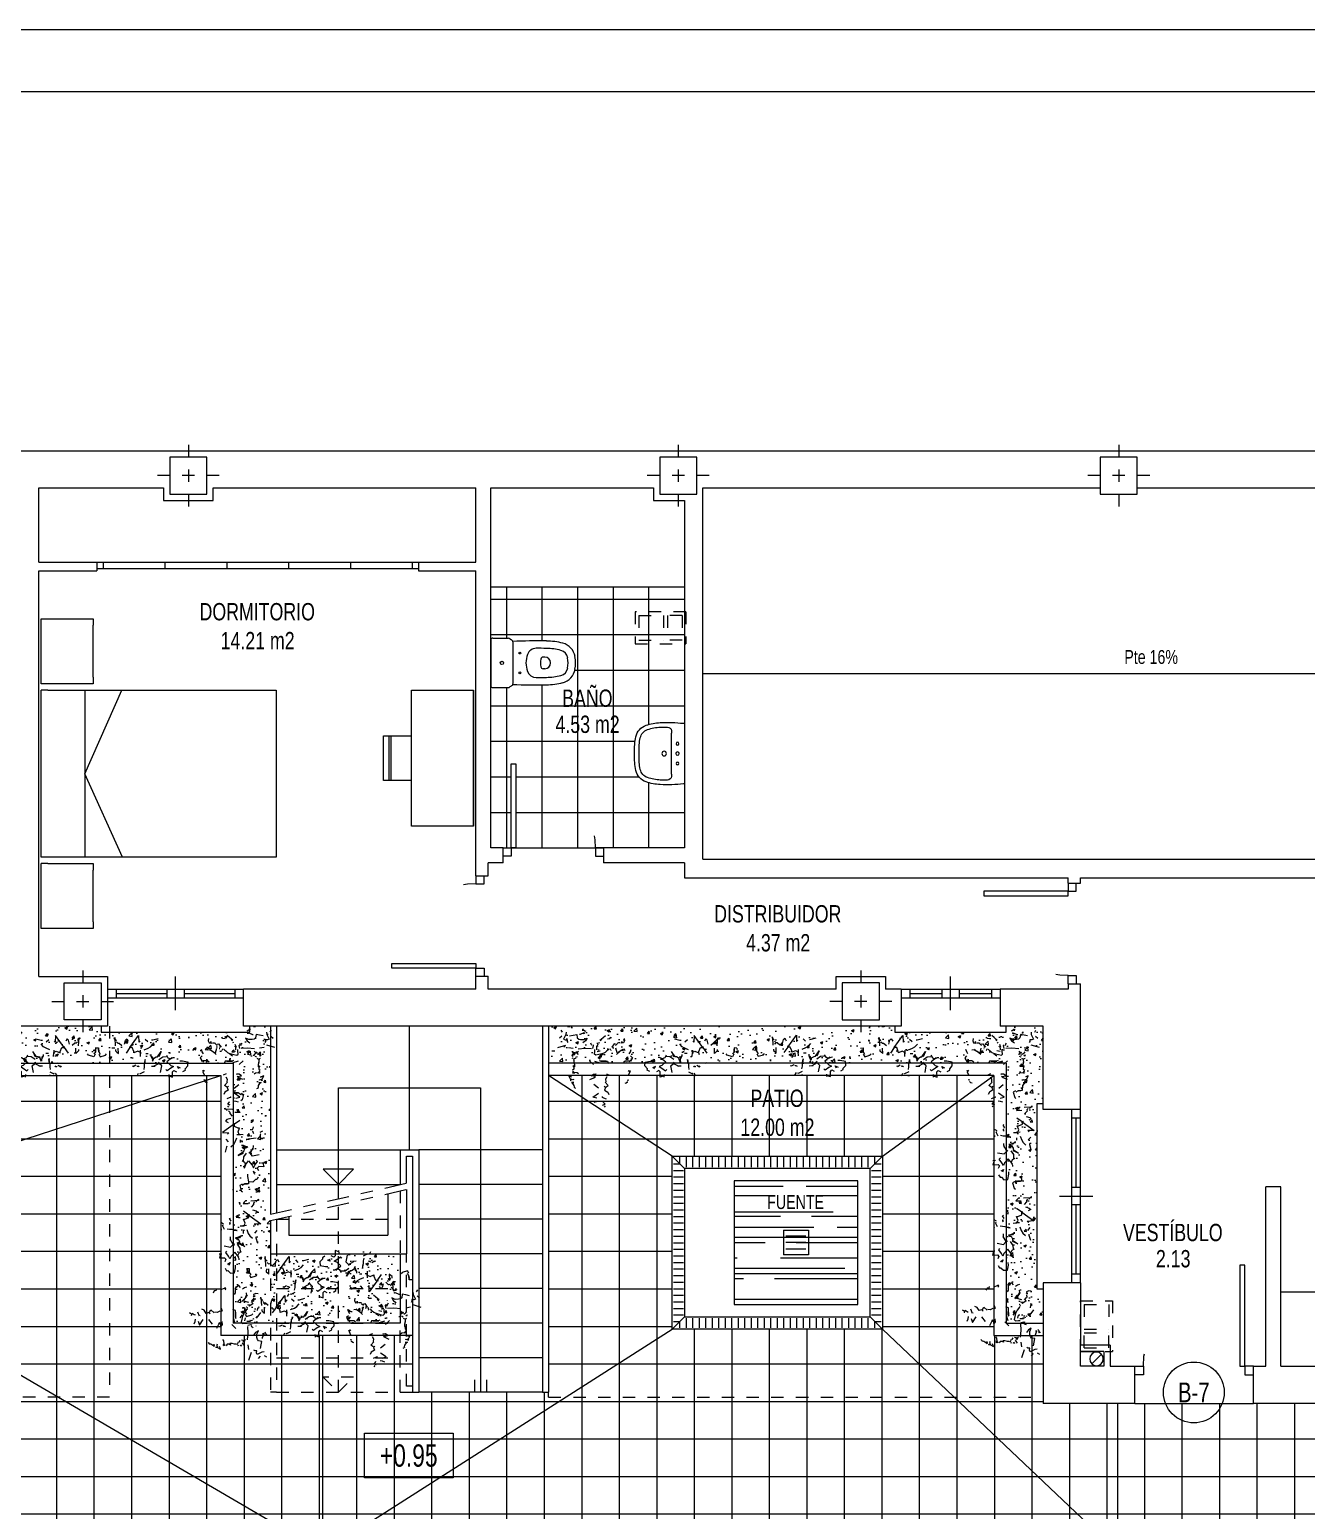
# Model space of a CAD drawing. Header units: millimetres. Extents: x 1426 to 1585, y -58 to 4.
# Drawn here: x 1456.42 to 1466.74, y -40 to -28.03 of the extents above; entities that cross this region are included whole.
import ezdxf
from ezdxf.enums import TextEntityAlignment as Align

# ---------------------------------------------------------------- set-up
doc = ezdxf.new("R2010")
doc.units = ezdxf.units.MM
doc.header["$LTSCALE"] = 0.35
for name, pattern in [('DASHDOT', [1, 0.5, -0.25, 0, -0.25]), ('HIDDEN', [0.375, 0.25, -0.125]), ('PUNTOS', [6.35, 0, -6.35])]:
    doc.linetypes.add(name, pattern=pattern)
doc.layers.add('AGUA', color=7, linetype='Continuous', lineweight=0, true_color=0xc1dff0)
doc.layers.add('VEGETACION', color=7, linetype='Continuous', lineweight=0, true_color=0x5c7a00)
for name, color, linetype, lineweight in [('BAJANTES', 9, 'Continuous', 0), ('BARRIDO_PUERTA', 251, 'PUNTOS', 0), ('CARPINTERIA', 4, 'Continuous', 0), ('COCINA', 7, 'Continuous', 0), ('ESCALERAS', 7, 'Continuous', 0), ('FORMATO', 7, 'Continuous', 0), ('GRAFISMOS', 8, 'DASHDOT', 0), ('MOBILIARIO', 7, 'Continuous', 0), ('MUEBLES', 7, 'Continuous', 0), ('MUROS', 1, 'Continuous', 0), ('OCULTO', 11, 'HIDDEN', 0), ('PENDIENTES', 250, 'Continuous', 0), ('PILARES', 7, 'Continuous', 0), ('SANITARIOS', 7, 'Continuous', 0), ('SENTIDO_ESCALERA', 9, 'Continuous', 0), ('SOLERIA', 251, 'Continuous', 0), ('SUMIDEROS', 8, 'Continuous', 0), ('SUPERFICIES', 2, 'Continuous', 0), ('TEXTOS', 3, 'Continuous', 0), ('TRAMAS', 8, 'Continuous', 0)]:
    doc.layers.add(name, color=color, linetype=linetype, lineweight=lineweight)
doc.styles.add('SWIS721 Lt', font='swisscl.ttf')
pattern_1 = [(50, (1448.61184, -37.91048), (0.215178, -0.0188256), [0.0225, -0.2475]), (355, (1448.61184, -37.91048), (-0.0416254, 0.2256576), [0.018, -0.198]), (100.4514, (1448.62977, -37.91205), (0.1735528, 0.2068319), [0.019122, -0.2103426]), (46.1842, (1448.61184, -37.85048), (0.3201723, -0.0496557), [0.03375, -0.37125]), (96.6356, (1448.63852, -37.85462), (0.280399, 0.2922354), [0.028683, -0.315514]), (351.1842, (1448.61184, -37.85048), (0.2803986, 0.2922356), [0.027, -0.297]), (21, (1448.64184, -37.86548), (0.1790721, -0.1207857), [0.0225, -0.2475]), (326, (1448.64184, -37.86548), (0.0729946, 0.217545), [0.018, -0.198]), (71.4514, (1448.65677, -37.87555), (0.2520668, 0.0967591), [0.019122, -0.2103426]), (37.5, (1448.61184, -37.91048), (0.00364796, 0.09986816), [0, -0.1956, 0, -0.201, 0, -0.19875]), (7.5, (1448.61184, -37.91048), (0.07892086, 0.1183235), [0, -0.1146, 0, -0.1911, 0, -0.07575]), (327.5, (1448.54494, -37.91048), (0.16014673, -0.00676646), [0, -0.075, 0, -0.234, 0, -0.3105]), (317.5, (1448.51494, -37.91048), (0.1749559, 0.0300315), [0, -0.0975, 0, -0.1554, 0, -0.2205])]
pattern_2 = [(90, (1462.46269, -37.83548), (-0.0525, 1e-17), [])]
pattern_3 = [(0, (1462.46269, -37.83548), (2e-17, 0.053125), [])]

# ---------------------------------------------------------------- blocks, each defined once
blk = doc.blocks.new('SHUNT 41x26 OCULTO')
at = {"layer": 'OCULTO'}
for p, q in [((0, 0.26), (0, 0)), ((0.41, 0.26), (0, 0.26)), ((0.41, 0.26), (0.41, 0)), ((0.03, 0.23), (0.03, 0.03)), ((0.03, 0.23), (0.23, 0.23)), ((0.23, 0.23), (0.23, 0.03)), ((0.38, 0.23), (0.26, 0.23)), ((0.26, 0.23), (0.26, 0.03)), ((0.38, 0.23), (0.38, 0.03)), ((0, 0), (0.41, 0)), ((0.03, 0.03), (0.23, 0.03)), ((0.38, 0.03), (0.26, 0.03))]:
    blk.add_line(p, q, dxfattribs=at)
blk = doc.blocks.new('A$C11F77CA4')
at = {"layer": 'VEGETACION'}
for p, q in [((1.227, 0.615), (1.219, 0.613)), ((1.238, 0.623), (1.227, 0.615)), ((1.229, 0.597), (1.235, 0.6)), ((1.24, 0.593), (1.235, 0.6)), ((1.235, 0.6), (1.266, 0.587)), ((1.25, 0.628), (1.238, 0.623)), ((1.245, 0.616), (1.242, 0.632)), ((1.38, 0.604), (1.381, 0.585)), ((1.409, 0.605), (1.419, 0.622)), ((0.154, 0.559), (0.144, 0.558)), ((0.144, 0.558), (0.166, 0.537)), ((0.157, 0.495), (0.154, 0.559)), ((0.166, 0.527), (0.178, 0.517)), ((0.178, 0.517), (0.187, 0.517)), ((0.187, 0.517), (0.21, 0.498)), ((0.23, 0.509), (0.239, 0.54)), ((0.239, 0.54), (0.249, 0.552)), ((0.273, 0.48), (0.243, 0.436)), ((0.249, 0.552), (0.261, 0.532)), ((0.273, 0.48), (0.343, 0.577)), ((0.273, 0.489), (0.273, 0.48)), ((0.294, 0.481), (0.273, 0.48)), ((0.306, 0.449), (0.294, 0.481)), ((0.343, 0.577), (0.346, 0.524)), ((0.355, 0.536), (0.346, 0.524)), ((0.419, 0.528), (0.397, 0.547)), ((0.421, 0.475), (0.441, 0.487)), ((0.441, 0.487), (0.461, 0.509)), ((0.46, 0.54), (0.45, 0.54)), ((0.502, 0.552), (0.46, 0.54)), ((0.911, 0.555), (0.908, 0.536)), ((0.908, 0.536), (0.915, 0.518)), ((0.915, 0.518), (0.929, 0.52)), ((0.929, 0.52), (0.93, 0.53)), ((0.93, 0.53), (0.929, 0.523)), ((0.929, 0.523), (0.935, 0.514)), ((0.943, 0.519), (0.957, 0.52)), ((0.957, 0.52), (0.965, 0.516)), ((0.963, 0.513), (0.98, 0.498)), ((0.979, 0.507), (0.991, 0.512)), ((0.981, 0.507), (0.979, 0.507)), ((0.991, 0.512), (1.011, 0.483)), ((1.011, 0.488), (0.997, 0.48)), ((1.027, 0.553), (1.017, 0.564)), ((1.017, 0.564), (1.017, 0.557)), ((1.044, 0.551), (1.027, 0.553)), ((1.081, 0.563), (1.062, 0.578)), ((1.107, 0.541), (1.081, 0.563)), ((1.092, 0.546), (1.103, 0.536)), ((1.113, 0.516), (1.109, 0.523)), ((1.123, 0.489), (1.123, 0.491)), ((1.124, 0.509), (1.133, 0.484)), ((1.132, 0.463), (1.131, 0.493)), ((1.158, 0.497), (1.162, 0.504)), ((1.163, 0.472), (1.158, 0.497)), ((1.172, 0.539), (1.172, 0.537)), ((1.172, 0.498), (1.177, 0.507)), ((1.177, 0.507), (1.181, 0.516)), ((1.237, 0.545), (1.209, 0.557)), ((1.209, 0.557), (1.222, 0.534)), ((1.222, 0.534), (1.245, 0.519)), ((1.235, 0.595), (1.229, 0.597)), ((1.262, 0.546), (1.237, 0.545)), ((1.278, 0.549), (1.262, 0.546)), ((1.266, 0.587), (1.272, 0.587)), ((1.289, 0.559), (1.278, 0.549)), ((1.294, 0.586), (1.289, 0.559)), ((1.323, 0.581), (1.294, 0.586)), ((1.351, 0.575), (1.323, 0.581)), ((1.361, 0.481), (1.323, 0.475)), ((1.371, 0.53), (1.365, 0.521)), ((1.386, 0.542), (1.371, 0.544)), ((1.371, 0.544), (1.371, 0.53)), ((1.381, 0.585), (1.4, 0.548)), ((1.447, 0.48), (1.382, 0.501)), ((1.4, 0.548), (1.386, 0.542)), ((1.415, 0.573), (1.434, 0.556)), ((0, 0.477), (0.021, 0.478)), ((0.021, 0.478), (0.022, 0.447)), ((0.022, 0.447), (0.021, 0.469)), ((0.022, 0.447), (0.034, 0.426)), ((0.023, 0.426), (0.035, 0.406)), ((0.035, 0.406), (0.077, 0.419)), ((0.077, 0.419), (0.086, 0.429)), ((0.158, 0.464), (0.158, 0.453)), ((0.158, 0.453), (0.17, 0.443)), ((0.17, 0.443), (0.181, 0.433)), ((0.181, 0.433), (0.179, 0.475)), ((0.307, 0.438), (0.306, 0.449)), ((0.338, 0.451), (0.307, 0.438)), ((0.359, 0.441), (0.338, 0.451)), ((0.358, 0.461), (0.359, 0.431)), ((0.36, 0.409), (0.359, 0.441)), ((0.39, 0.463), (0.421, 0.475)), ((0.395, 0.364), (0.39, 0.346)), ((0.394, 0.355), (0.398, 0.383)), ((0.396, 0.376), (0.395, 0.364)), ((0.398, 0.381), (0.396, 0.376)), ((0.398, 0.383), (0.398, 0.385)), ((0.398, 0.385), (0.398, 0.381)), ((0.402, 0.433), (0.423, 0.434)), ((0.444, 0.424), (0.444, 0.413)), ((0.444, 0.413), (0.457, 0.383)), ((0.444, 0.413), (0.456, 0.404)), ((0.456, 0.404), (0.457, 0.372)), ((0.457, 0.372), (0.466, 0.383)), ((0.466, 0.393), (0.487, 0.405)), ((0.466, 0.383), (0.466, 0.393)), ((0.487, 0.405), (0.497, 0.405)), ((0.497, 0.405), (0.527, 0.448)), ((0.51, 0.363), (0.499, 0.353)), ((0.527, 0.448), (0.508, 0.406)), ((0.509, 0.385), (0.54, 0.407)), ((0.54, 0.407), (0.57, 0.409)), ((0.57, 0.418), (0.582, 0.398)), ((0.613, 0.399), (0.572, 0.366)), ((0.572, 0.366), (0.605, 0.336)), ((0.582, 0.398), (0.603, 0.389)), ((0.603, 0.389), (0.624, 0.4)), ((0.624, 0.4), (0.634, 0.4)), ((0.699, 0.372), (0.678, 0.371)), ((0.741, 0.364), (0.699, 0.372)), ((0.742, 0.332), (0.741, 0.364)), ((0.858, 0.413), (0.843, 0.398)), ((0.843, 0.398), (0.86, 0.369)), ((0.848, 0.388), (0.855, 0.387)), ((0.87, 0.366), (0.848, 0.388)), ((0.86, 0.446), (0.853, 0.464)), ((0.869, 0.429), (0.86, 0.446)), ((0.865, 0.369), (0.87, 0.366)), ((0.902, 0.373), (0.867, 0.373)), ((0.925, 0.463), (0.902, 0.46)), ((0.916, 0.363), (0.902, 0.373)), ((0.921, 0.463), (0.927, 0.468)), ((0.934, 0.456), (0.921, 0.46)), ((0.929, 0.461), (0.959, 0.44)), ((0.973, 0.424), (0.944, 0.45)), ((0.959, 0.44), (0.967, 0.438)), ((0.967, 0.438), (0.977, 0.477)), ((0.997, 0.473), (1.001, 0.473)), ((1.017, 0.467), (1.022, 0.465)), ((1.019, 0.46), (1.018, 0.458)), ((1.022, 0.465), (1.025, 0.47)), ((1.025, 0.47), (1.025, 0.468)), ((1.034, 0.468), (1.042, 0.459)), ((1.045, 0.372), (1.036, 0.351)), ((1.042, 0.459), (1.05, 0.453)), ((1.1, 0.371), (1.045, 0.372)), ((1.05, 0.453), (1.063, 0.442)), ((1.057, 0.371), (1.104, 0.372)), ((1.063, 0.442), (1.075, 0.436)), ((1.075, 0.436), (1.092, 0.43)), ((1.104, 0.411), (1.08, 0.429)), ((1.092, 0.43), (1.116, 0.424)), ((1.113, 0.377), (1.1, 0.371)), ((1.129, 0.448), (1.104, 0.453)), ((1.15, 0.37), (1.106, 0.356)), ((1.116, 0.424), (1.14, 0.418)), ((1.14, 0.418), (1.149, 0.428)), ((1.147, 0.452), (1.148, 0.466)), ((1.149, 0.428), (1.147, 0.452)), ((1.157, 0.343), (1.19, 0.374)), ((1.225, 0.475), (1.175, 0.472)), ((1.281, 0.47), (1.225, 0.475)), ((1.28, 0.452), (1.287, 0.444)), ((1.283, 0.421), (1.284, 0.431)), ((1.284, 0.431), (1.297, 0.44)), ((1.297, 0.44), (1.286, 0.436)), ((1.287, 0.444), (1.3, 0.443)), ((1.3, 0.402), (1.287, 0.409)), ((1.3, 0.443), (1.297, 0.432)), ((1.302, 0.394), (1.312, 0.389)), ((1.307, 0.426), (1.322, 0.436)), ((1.312, 0.389), (1.319, 0.384)), ((1.318, 0.363), (1.312, 0.344)), ((1.318, 0.363), (1.315, 0.361)), ((1.319, 0.384), (1.317, 0.375)), ((1.317, 0.375), (1.318, 0.363)), ((1.33, 0.445), (1.321, 0.436)), ((1.322, 0.413), (1.333, 0.421)), ((1.322, 0.391), (1.331, 0.394)), ((1.333, 0.421), (1.327, 0.409)), ((0.301, 0.325), (0.297, 0.332)), ((0.322, 0.338), (0.301, 0.325)), ((0.342, 0.327), (0.33, 0.331)), ((0.332, 0.253), (0.343, 0.274)), ((0.342, 0.327), (0.334, 0.327)), ((0.341, 0.332), (0.349, 0.325)), ((0.356, 0.27), (0.357, 0.272)), ((0.357, 0.268), (0.356, 0.27)), ((0.391, 0.284), (0.357, 0.268)), ((0.384, 0.255), (0.396, 0.256)), ((0.389, 0.325), (0.386, 0.304)), ((0.39, 0.346), (0.389, 0.325)), ((0.448, 0.329), (0.48, 0.33)), ((0.51, 0.353), (0.469, 0.33)), ((0.532, 0.332), (0.51, 0.353)), ((0.523, 0.28), (0.532, 0.332)), ((0.575, 0.293), (0.565, 0.303)), ((0.606, 0.315), (0.575, 0.293)), ((0.588, 0.262), (0.589, 0.241)), ((0.588, 0.252), (0.62, 0.242)), ((0.605, 0.336), (0.627, 0.327)), ((0.627, 0.327), (0.606, 0.315)), ((0.618, 0.284), (0.629, 0.295)), ((0.62, 0.242), (0.618, 0.284)), ((0.629, 0.295), (0.65, 0.285)), ((0.67, 0.308), (0.658, 0.328)), ((0.658, 0.328), (0.68, 0.318)), ((0.702, 0.288), (0.723, 0.299)), ((0.722, 0.31), (0.742, 0.332)), ((0.723, 0.299), (0.722, 0.31)), ((0.871, 0.295), (0.859, 0.289)), ((0.871, 0.29), (0.864, 0.285)), ((0.864, 0.285), (0.875, 0.259)), ((0.878, 0.295), (0.871, 0.29)), ((0.891, 0.356), (0.893, 0.359)), ((1.053, 0.268), (1.029, 0.258)), ((1.051, 0.245), (1.061, 0.225)), ((1.136, 0.265), (1.138, 0.267)), ((1.157, 0.266), (1.136, 0.265)), ((1.141, 0.246), (1.178, 0.253)), ((1.155, 0.237), (1.141, 0.246)), ((1.178, 0.253), (1.157, 0.266)), ((1.28, 0.268), (1.29, 0.276)), ((1.29, 0.276), (1.314, 0.278)), ((1.312, 0.344), (1.312, 0.326)), ((1.312, 0.326), (1.324, 0.332)), ((1.313, 0.273), (1.326, 0.29)), ((1.316, 0.276), (1.313, 0.273)), ((1.329, 0.284), (1.316, 0.276)), ((1.318, 0.322), (1.317, 0.306)), ((1.317, 0.306), (1.329, 0.297)), ((1.324, 0.332), (1.318, 0.322)), ((1.326, 0.29), (1.322, 0.289)), ((1.322, 0.271), (1.324, 0.274)), ((1.357, 0.252), (1.335, 0.244)), ((1.342, 0.221), (1.357, 0.252)), ((0.886, 0.216), (0.872, 0.219)), ((0.884, 0.204), (0.884, 0.207)), ((0.887, 0.202), (0.884, 0.204)), ((0.884, 0.204), (0.887, 0.202)), ((0.894, 0.196), (0.884, 0.204)), ((0.903, 0.193), (0.894, 0.196)), ((1.039, 0.174), (1.064, 0.201)), ((1.063, 0.159), (1.039, 0.174)), ((1.068, 0.136), (1.043, 0.119)), ((1.061, 0.225), (1.059, 0.205)), ((1.071, 0.168), (1.062, 0.157)), ((1.062, 0.157), (1.068, 0.136)), ((1.118, 0.153), (1.155, 0.183)), ((1.188, 0.222), (1.155, 0.237)), ((1.3, 0.15), (1.307, 0.153)), ((1.307, 0.153), (1.313, 0.159)), ((1.313, 0.159), (1.311, 0.157)), ((1.311, 0.157), (1.313, 0.159)), ((1.313, 0.162), (1.314, 0.174)), ((1.313, 0.159), (1.313, 0.162)), ((1.314, 0.174), (1.331, 0.197)), ((1.316, 0.223), (1.325, 0.22)), ((1.316, 0.198), (1.327, 0.199)), ((1.337, 0.199), (1.321, 0.194)), ((1.325, 0.22), (1.342, 0.225)), ((1.331, 0.197), (1.337, 0.199)), ((1.342, 0.225), (1.341, 0.219)), ((1.341, 0.212), (1.342, 0.221)), ((1.341, 0.219), (1.345, 0.218)), ((1.345, 0.218), (1.341, 0.212)), ((1.043, 0.119), (1.034, 0.1)), ((1.091, 0.08), (1.057, 0.067)), ((1.071, 0.01), (1.064, 0)), ((1.065, 0.023), (1.076, 0.037)), ((1.086, 0.016), (1.065, 0.023)), ((1.076, 0.037), (1.081, 0.046)), ((1.086, 0.083), (1.091, 0.08)), ((1.134, 0.045), (1.114, 0.048)), ((1.163, 0.08), (1.117, 0.111)), ((1.131, 0.071), (1.163, 0.08)), ((1.152, 0.038), (1.134, 0.045))]:
    blk.add_line(p, q, dxfattribs=at)
blk = doc.blocks.new('ARB PLANTA3')
at = {"layer": 'VEGETACION'}
for p, q in [((0.171, 0.309), (0.162, 0.309)), ((0.162, 0.309), (0.183, 0.288)), ((0.174, 0.246), (0.171, 0.309)), ((0.184, 0.278), (0.195, 0.267)), ((0.195, 0.267), (0.205, 0.268)), ((0.205, 0.268), (0.228, 0.248)), ((0.248, 0.26), (0.256, 0.291)), ((0.256, 0.291), (0.267, 0.302)), ((0.267, 0.302), (0.279, 0.282)), ((0.29, 0.24), (0.291, 0.23)), ((0.291, 0.23), (0.361, 0.327)), ((0.361, 0.327), (0.363, 0.275)), ((0.372, 0.286), (0.363, 0.275)), ((0.436, 0.278), (0.415, 0.298)), ((0.459, 0.238), (0.479, 0.259)), ((0.477, 0.291), (0.467, 0.29)), ((0.519, 0.302), (0.477, 0.291)), ((0.018, 0.228), (0.038, 0.229)), ((0.038, 0.229), (0.04, 0.197)), ((0.04, 0.197), (0.039, 0.219)), ((0.04, 0.197), (0.052, 0.177)), ((0.041, 0.176), (0.053, 0.156)), ((0.053, 0.156), (0.095, 0.169)), ((0.095, 0.169), (0.104, 0.179)), ((0.176, 0.214), (0.176, 0.203)), ((0.176, 0.203), (0.187, 0.194)), ((0.187, 0.194), (0.199, 0.183)), ((0.199, 0.183), (0.197, 0.226)), ((0.291, 0.23), (0.261, 0.186)), ((0.311, 0.231), (0.291, 0.23)), ((0.324, 0.2), (0.311, 0.231)), ((0.355, 0.201), (0.324, 0.189)), ((0.324, 0.189), (0.324, 0.2)), ((0.377, 0.191), (0.355, 0.201)), ((0.376, 0.212), (0.377, 0.181)), ((0.378, 0.16), (0.377, 0.191)), ((0.407, 0.213), (0.439, 0.226)), ((0.412, 0.106), (0.416, 0.133)), ((0.414, 0.126), (0.413, 0.115)), ((0.416, 0.131), (0.414, 0.126)), ((0.416, 0.133), (0.416, 0.136)), ((0.416, 0.136), (0.416, 0.131)), ((0.42, 0.183), (0.44, 0.184)), ((0.439, 0.226), (0.459, 0.238)), ((0.462, 0.174), (0.462, 0.163)), ((0.462, 0.163), (0.474, 0.133)), ((0.462, 0.163), (0.473, 0.154)), ((0.473, 0.154), (0.475, 0.122)), ((0.475, 0.122), (0.484, 0.134)), ((0.484, 0.143), (0.505, 0.155)), ((0.484, 0.134), (0.484, 0.143)), ((0.505, 0.155), (0.515, 0.156)), ((0.515, 0.156), (0.545, 0.199)), ((0.545, 0.199), (0.526, 0.156)), ((0.527, 0.136), (0.557, 0.158)), ((0.557, 0.158), (0.588, 0.159)), ((0.587, 0.169), (0.599, 0.149)), ((0.631, 0.15), (0.59, 0.116)), ((0.599, 0.149), (0.62, 0.14)), ((0.62, 0.14), (0.642, 0.15)), ((0.642, 0.15), (0.652, 0.151)), ((0.716, 0.122), (0.696, 0.121)), ((0.758, 0.114), (0.716, 0.122)), ((0.319, 0.076), (0.314, 0.082)), ((0.34, 0.088), (0.319, 0.076)), ((0.36, 0.078), (0.348, 0.082)), ((0.35, 0.003), (0.361, 0.025)), ((0.36, 0.078), (0.352, 0.077)), ((0.358, 0.082), (0.367, 0.076)), ((0.373, 0.021), (0.375, 0.023)), ((0.375, 0.018), (0.373, 0.021)), ((0.408, 0.034), (0.375, 0.018)), ((0.402, 0.006), (0.414, 0.006)), ((0.407, 0.075), (0.403, 0.054)), ((0.408, 0.096), (0.407, 0.075)), ((0.413, 0.115), (0.408, 0.096)), ((0.466, 0.079), (0.497, 0.081)), ((0.528, 0.104), (0.486, 0.08)), ((0.528, 0.114), (0.517, 0.103)), ((0.55, 0.083), (0.528, 0.104)), ((0.541, 0.03), (0.55, 0.083)), ((0.593, 0.043), (0.583, 0.054)), ((0.59, 0.116), (0.623, 0.086)), ((0.624, 0.065), (0.593, 0.043)), ((0.605, 0.012), (0.606, -0.008)), ((0.606, 0.002), (0.638, -0.007)), ((0.623, 0.086), (0.645, 0.077)), ((0.645, 0.077), (0.624, 0.065)), ((0.636, 0.034), (0.647, 0.046)), ((0.638, -0.007), (0.636, 0.034)), ((0.647, 0.046), (0.668, 0.036)), ((0.687, 0.059), (0.676, 0.079)), ((0.676, 0.079), (0.698, 0.069)), ((0.72, 0.038), (0.74, 0.05)), ((0.74, 0.061), (0.76, 0.082)), ((0.74, 0.05), (0.74, 0.061)), ((0.76, 0.082), (0.758, 0.114))]:
    blk.add_line(p, q, dxfattribs=at)
blk = doc.blocks.new('bajante')
at = {"layer": 'BAJANTES'}
blk.add_line((-0.039, -0.039), (0.039, 0.039), dxfattribs=at)
blk.add_circle((0, 0), 0.055, dxfattribs=at)
blk = doc.blocks.new('PILAR 30x30')
at = {"layer": 'GRAFISMOS', "ltscale": 0.5}
for p, q in [((0, 0.25), (0, -0.25)), ((0.25, 0), (-0.25, 0))]:
    blk.add_line(p, q, dxfattribs=at)
at = {"layer": 'PILARES'}
blk.add_lwpolyline([(0.15, -0.15), (0.15, 0.15), (-0.15, 0.15), (-0.15, -0.15)], close=True, dxfattribs=at)
blk = doc.blocks.new('A$C70ED1BAF')
at = {"layer": 'MUEBLES'}
for p, q in [((0, 2.504), (0.42, 2.504)), ((0, 1.979), (0, 2.504)), ((0.42, 2.504), (0.42, 2.451)), ((0.42, 2.031), (0.42, 2.451)), ((0.053, 1.979), (0, 1.979)), ((0.053, 1.926), (0, 1.926)), ((0, 0.576), (0, 1.926)), ((0.42, 1.979), (0.053, 1.979)), ((0.053, 1.926), (1.9, 1.926)), ((0.352, 1.251), (0.651, 1.926)), ((0.352, 1.926), (0.352, 0.576)), ((0.42, 2.031), (0.42, 1.979)), ((1.9, 1.926), (1.9, 0.576)), ((0.656, 0.576), (0.352, 1.251)), ((0.053, 0.576), (0, 0.576)), ((0.053, 0.525), (0, 0.525)), ((0, 0), (0, 0.525)), ((1.9, 0.576), (0.053, 0.576)), ((0.053, 0.525), (0.42, 0.525)), ((0.42, 0.525), (0.42, 0.473)), ((0.42, 0.053), (0.42, 0.473)), ((0.42, 0), (0, 0)), ((0.42, 0.053), (0.42, 0))]:
    blk.add_line(p, q, dxfattribs=at)
blk = doc.blocks.new('S LAVABO1')
at = {"layer": 'SANITARIOS'}
for p, q in [((0.296, 0), (-0.296, 0)), ((-0.207, -0.13), (0.207, -0.13))]:
    blk.add_line(p, q, dxfattribs=at)
for centre, radius in [((-0.1, -0.07), 0.015), ((0, -0.07), 0.0175), ((0.1, -0.07), 0.015), ((0, -0.205), 0.023)]:
    blk.add_circle(centre, radius, dxfattribs=at)
for centre, radius, start, end in [((-0.296, -0.01), 0.01, 90, 173.6262), ((0.296, -0.01), 0.01, 6.3738, 90), ((1.185, -0.175), 1.5, 173.6262, 182.693), ((-0.227, -0.171), 0.04, 95.5937, 179.6995), ((-0.207, -0.38), 0.25, 90, 95.5937), ((0.207, -0.38), 0.25, 84.4063, 90), ((0.227, -0.171), 0.04, 0.3005, 84.4063), ((-1.185, -0.175), 1.5, 357.307, 6.3738), ((0.186, -0.222), 0.5, 182.693, 199.3406), ((1.186, -0.221), 1.454, 178.0234, 180.898), ((0.186, -0.222), 0.454, 182.693, 199.3406), ((-0.186, -0.222), 0.454, 340.6594, 357.307), ((-1.186, -0.221), 1.454, 359.102, 1.9766), ((-0.186, -0.222), 0.5, 340.6594, 357.307), ((-0.135, -0.335), 0.16, 199.3406, 257.4429), ((-0.135, -0.335), 0.114, 199.3406, 257.4429), ((-0.061, -0.003), 0.454, 257.4429, 266.4982), ((0.061, -0.003), 0.454, 273.5018, 282.5571), ((0.135, -0.335), 0.114, 282.5571, 340.6594), ((0.135, -0.335), 0.16, 282.5571, 340.6594), ((-0.061, -0.003), 0.5, 257.4429, 266.4982), ((0, 0.995), 1.5, 266.4982, 273.5018), ((0, 0.995), 1.454, 266.4982, 273.5018), ((0.061, -0.003), 0.5, 273.5018, 282.5571)]:
    blk.add_arc(centre, radius, start, end, dxfattribs=at)
blk = doc.blocks.new('S INODORO1')
at = {"layer": 'SANITARIOS'}
for p, q in [((0.188, 0), (-0.188, 0)), ((-0.2, -0.018), (-0.2, -0.141)), ((0.2, -0.018), (0.2, -0.141)), ((-0.192, -0.157), (-0.188, -0.162)), ((-0.164, -0.18), (0.164, -0.18)), ((0.192, -0.157), (0.188, -0.162)), ((-0.047, -0.437), (-0.047, -0.424)), ((0.047, -0.437), (0.047, -0.424))]:
    blk.add_line(p, q, dxfattribs=at)
blk.add_lwpolyline([(0.118, -0.367, 0.314585), (0.068, -0.297)], format="xyb", dxfattribs=at)
for centre, radius in [((0, -0.09), 0.0135), ((0, -0.09), 0.0135), ((-0.08, -0.236), 0.0075), ((0.08, -0.236), 0.0075)]:
    blk.add_circle(centre, radius, dxfattribs=at)
for centre, radius, start, end in [((0.18, -0.018), 0.02, 0, 65.6901), ((-0.18, -0.018), 0.02, 114.3099, 180), ((-0.181, -0.141), 0.019, 180, 235.0628), ((-0.164, -0.155), 0.025, 196.2152, 246.6224), ((5.322, -0.383), 5.5, 177.8638, 180.7095), ((-0.164, -0.155), 0.025, 246.6224, 270), ((0.164, -0.155), 0.025, 270, 293.3776), ((0.164, -0.155), 0.025, 293.3776, 343.7848), ((-5.322, -0.383), 5.5, 359.2905, 2.1362), ((0.181, -0.141), 0.019, 304.9372, 0), ((-0.043, -0.368), 0.075, 109.984, 179.8352), ((0, -0.485), 0.2, 70.016, 109.984), ((0.373, -0.444), 0.55, 180.7095, 194.5395), ((5.322, -0.383), 5.44, 179.8352, 180.7095), ((0.373, -0.444), 0.49, 180.7095, 194.5395), ((-0.027, -0.424), 0.02, 99.7151, 180), ((0, -0.437), 0.047, 180, 270), ((0, -0.582), 0.18, 80.2849, 99.7151), ((0, -0.437), 0.047, 270, 0), ((0.027, -0.424), 0.02, 0, 80.2849), ((-0.373, -0.444), 0.49, 345.4605, 359.2905), ((-5.322, -0.383), 5.44, 359.2905, 0.1648), ((-0.373, -0.444), 0.55, 345.4605, 359.2905), ((-0.03, -0.549), 0.134, 194.5395, 261.1838), ((-0.03, -0.549), 0.074, 194.5395, 261.1838), ((0.03, -0.549), 0.074, 278.8162, 345.4605), ((0.03, -0.549), 0.134, 278.8162, 345.4605), ((0, -0.355), 0.33, 261.1838, 278.8162), ((0, -0.355), 0.27, 261.1838, 278.8162)]:
    blk.add_arc(centre, radius, start, end, dxfattribs=at)
blk = doc.blocks.new('C P082')
at = {"layer": 'BARRIDO_PUERTA'}
blk.add_arc((0.07, 0), 0.82, 0, 87.204, dxfattribs=at)
at = {"layer": 'CARPINTERIA'}
for p, q in [((0.07, 0.819), (0.11, 0.819)), ((0.07, 0), (0.07, 0.819)), ((0.11, 0.819), (0.11, 0)), ((0, 0), (0.07, 0)), ((0.11, 0), (0.07, 0)), ((0.07, 0), (0.07, -0.07)), ((0.89, 0), (0.89, -0.07)), ((0.96, 0), (0.89, 0)), ((0.07, -0.07), (0, -0.07)), ((0.89, -0.07), (0.96, -0.07))]:
    blk.add_line(p, q, dxfattribs=at)
blk = doc.blocks.new('ARMARIO 5H')
at = {"layer": 'CARPINTERIA'}
for p, q in [((0, 0.05), (2.6, 0.05)), ((0, 0), (2.6, 0)), ((0.05, 0.05), (0.05, 0)), ((0.55, 0.05), (0.55, 0)), ((1.05, 0.05), (1.05, 0)), ((1.55, 0.05), (1.55, 0)), ((2.05, 0.05), (2.05, 0)), ((2.55, 0.05), (2.55, 0))]:
    blk.add_line(p, q, dxfattribs=at)
blk = doc.blocks.new('C P072')
at = {"layer": 'BARRIDO_PUERTA'}
blk.add_arc((0.068, -0.001), 0.722, 0.0689, 86.658, dxfattribs=at)
at = {"layer": 'CARPINTERIA'}
for p, q in [((0.07, 0.72), (0.11, 0.72)), ((0.07, 0), (0.07, 0.72)), ((0.11, 0.72), (0.11, 0)), ((0, 0), (0.07, 0)), ((0.11, 0), (0.07, 0)), ((0.07, 0), (0.07, -0.07)), ((0.79, 0), (0.79, -0.07)), ((0.86, 0), (0.79, 0)), ((0.07, -0.07), (0, -0.07)), ((0.79, -0.07), (0.86, -0.07))]:
    blk.add_line(p, q, dxfattribs=at)
blk = doc.blocks.new('C VA080')
at = {"layer": 'CARPINTERIA'}
for p, q in [((0.4, 0), (0, 0)), ((0.07, 0), (0.07, -0.07)), ((0.33, 0), (0.33, -0.07)), ((0.4, -0.17), (0.4, 0.1)), ((0.8, 0), (0.4, 0)), ((0.47, 0), (0.47, -0.07)), ((0.73, 0), (0.73, -0.07)), ((0.4, -0.07), (0, -0.07)), ((0.33, -0.035), (0.07, -0.035)), ((0.8, -0.07), (0.4, -0.07)), ((0.73, -0.035), (0.47, -0.035)), ((-0.05, -0.35), (-0.05, -0.3)), ((0.85, -0.35), (-0.05, -0.35)), ((0.85, -0.3), (0.85, -0.35))]:
    blk.add_line(p, q, dxfattribs=at)
blk = doc.blocks.new('C VA140')
at = {"layer": 'CARPINTERIA'}
for p, q in [((0.7, 0), (0, 0)), ((0.07, 0), (0.07, -0.07)), ((0.63, 0), (0.63, -0.07)), ((0.7, -0.17), (0.7, 0.1)), ((1.4, 0), (0.7, 0)), ((0.77, 0), (0.77, -0.07)), ((1.33, 0), (1.33, -0.07)), ((0.7, -0.07), (0, -0.07)), ((0.63, -0.035), (0.07, -0.035)), ((1.4, -0.07), (0.7, -0.07)), ((1.33, -0.035), (0.77, -0.035)), ((-0.05, -0.35), (-0.05, -0.3)), ((1.45, -0.35), (-0.05, -0.35)), ((1.45, -0.3), (1.45, -0.35))]:
    blk.add_line(p, q, dxfattribs=at)
blk = doc.blocks.new('mes')
at = {"layer": 'MUEBLES'}
for p, q in [((-0.18, 0.52), (-0.18, 0.746)), ((-0.18, 0.746), (0.18, 0.746)), ((0.18, 0.746), (0.18, 0.52)), ((-0.18, 0.688), (-0.18, 0.702)), ((-0.18, 0.702), (0.18, 0.702)), ((0.18, 0.688), (-0.18, 0.688)), ((-0.55, 0.52), (0.55, 0.52)), ((-0.55, 0.02), (-0.55, 0.52)), ((0.55, 0.52), (0.55, 0.02)), ((0.55, 0.02), (-0.55, 0.02)), ((-0.55, 0.02), (0.55, 0.02))]:
    blk.add_line(p, q, dxfattribs=at)
blk = doc.blocks.new('A$C26967853')
at = {"layer": 'CARPINTERIA'}
for p, q in [((1.2, 0.45), (0, 0.45)), ((0, 0.45), (0, 0.4)), ((1.2, 0.4), (1.2, 0.45)), ((0.6, 0.27), (0.6, 0)), ((0.6, 0.17), (0.05, 0.17)), ((0.12, 0.1), (0.12, 0.17)), ((0.53, 0.135), (0.12, 0.135)), ((0.53, 0.1), (0.53, 0.17)), ((1.15, 0.17), (0.6, 0.17)), ((0.67, 0.1), (0.67, 0.17)), ((1.08, 0.135), (0.67, 0.135)), ((1.08, 0.1), (1.08, 0.17)), ((0.6, 0.1), (0.05, 0.1)), ((1.15, 0.1), (0.6, 0.1))]:
    blk.add_line(p, q, dxfattribs=at)
blk = doc.blocks.new('SUMIDERO')
at = {"layer": 'SUMIDEROS'}
for p, q in [((0.1, 0.1), (-0.1, 0.1)), ((-0.1, -0.1), (-0.1, 0.1)), ((0.081, 0.052), (-0.081, 0.052)), ((0.081, 0), (-0.081, 0)), ((0.1, -0.1), (0.1, 0.1)), ((-0.1, -0.1), (0.1, -0.1)), ((0.081, -0.052), (-0.081, -0.052))]:
    blk.add_line(p, q, dxfattribs=at)

msp = doc.modelspace()

# ---------------------------------------------------------------- hatches: boundary and pattern name
at = {"layer": 'AGUA'}
h = msp.add_hatch(dxfattribs=at)
h.set_pattern_fill('AR-RROOF', color=256, scale=0.25, style=0)
h.set_pattern_definition([(0, (1462.6127, -37.83548), (0.55, 0.25), [3.75, -0.5, 1.25, -0.25]), (0, (1462.9452, -37.71048), (-0.25, 0.3325), [0.75, -0.0825, 1.5, -0.1875]), (0, (1462.73769, -37.62298), (1.3, 0.1675), [2, -0.35, 1, -0.25])])
h.paths.add_polyline_path([(1462.113, -37.335), (1463.113, -37.335), (1463.113, -38.335), (1462.113, -38.335)])
h.paths.add_polyline_path([(1462.383, -37.603), (1462.842, -37.603), (1462.842, -37.483), (1462.383, -37.483)], flags=24)
at = {"layer": 'SOLERIA'}
h = msp.add_hatch(dxfattribs=at)
h.set_pattern_fill('ANSI37', color=256, scale=2.3, angle=45, style=0)
h.set_pattern_definition([(90, (1461.71145, -34.64548), (-0.2875, 3e-17), []), (180, (1461.71145, -34.64548), (-3e-17, -0.2875), [])])
edge = h.paths.add_edge_path()
edge.add_line((1460.286, -32.949), (1460.163, -32.949))
edge.add_arc((1460.163, -32.969), 0.02, 90, 155.6901)
edge.add_line((1460.145, -32.961), (1460.145, -32.535))
edge.add_line((1460.145, -32.535), (1461.711, -32.535))
edge.add_line((1461.711, -32.535), (1461.711, -33.646))
edge.add_arc((1461.703, -33.646), 0.008, 0, 83.6262)
edge.add_arc((1461.571, -34.83), 1.2, 83.6262, 92.693)
edge.add_arc((1461.534, -34.031), 0.4, 92.693, 109.3406)
edge.add_arc((1461.443, -33.774), 0.128, 109.3406, 167.4429)
edge.add_arc((1461.709, -33.834), 0.4, 167.4429, 176.4982)
edge.add_arc((1462.507, -33.882), 1.2, 176.4982, 183.5018)
edge.add_arc((1461.709, -33.931), 0.4, 183.5018, 192.5571)
edge.add_arc((1461.443, -33.99), 0.128, 192.5571, 250.6594)
edge.add_arc((1461.534, -33.734), 0.4, 250.6594, 267.307)
edge.add_arc((1461.571, -32.935), 1.2, 267.307, 276.3738)
edge.add_arc((1461.703, -34.119), 0.008, 276.3738, 360)
edge.add_line((1461.711, -34.119), (1461.711, -34.645))
edge.add_line((1461.711, -34.645), (1460.349, -34.645))
edge.add_line((1460.349, -34.645), (1460.349, -33.965))
edge.add_line((1460.349, -33.965), (1460.311, -33.965))
edge.add_line((1460.311, -33.965), (1460.311, -34.645))
edge.add_line((1460.311, -34.645), (1460.145, -34.645))
edge.add_line((1460.145, -34.645), (1460.145, -33.337))
edge.add_arc((1460.163, -33.329), 0.02, 204.3099, 270)
edge.add_line((1460.163, -33.349), (1460.286, -33.349))
edge.add_arc((1460.286, -33.33), 0.019, 270, 325.0628)
edge.add_line((1460.302, -33.341), (1460.307, -33.337))
edge.add_arc((1460.3, -33.313), 0.025, 286.2152, 336.6224)
edge.add_arc((1460.528, -27.827), 5.5, 267.8638, 270.7095)
edge.add_arc((1460.589, -32.776), 0.55, 270.7095, 284.5395)
edge.add_arc((1460.694, -33.179), 0.134, 284.5395, 351.1838)
edge.add_arc((1460.5, -33.149), 0.33, 351.1838, 368.8162)
edge.add_arc((1460.694, -33.119), 0.134, 8.8162, 75.4605)
edge.add_arc((1460.589, -33.522), 0.55, 75.4605, 89.2905)
edge.add_arc((1460.528, -38.471), 5.5, 89.2905, 92.1362)
edge.add_arc((1460.3, -32.985), 0.025, 23.3776, 73.7848)
edge.add_line((1460.307, -32.961), (1460.302, -32.957))
edge.add_arc((1460.286, -32.968), 0.019, 34.9372, 90)
h = msp.add_hatch(dxfattribs=at)
h.set_pattern_fill('ANSI37', color=256, scale=2.4267, angle=45, style=0)
h.set_pattern_definition([(90, (1449.35593, -40.63548), (-0.3033375, 6e-17), []), (180, (1449.35593, -40.63548), (-6e-17, -0.3033375), [])])
h.paths.add_polyline_path([(1434.543, -39.135), (1439.912, -39.135), (1439.912, -38.585), (1440.312, -38.585), (1440.312, -36.485), (1443.912, -36.485), (1443.912, -37.945), (1445.962, -37.945), (1445.962, -36.085), (1447.612, -36.085), (1447.612, -36.485), (1453.419, -36.485), (1453.419, -36.085), (1453.589, -36.085), (1453.589, -36.575), (1453.629, -36.575), (1453.629, -36.085), (1454.799, -36.085), (1454.799, -36.575), (1454.839, -36.575), (1454.839, -36.085), (1455.689, -36.085), (1455.689, -36.485), (1457.963, -36.485), (1457.963, -38.585), (1459.513, -38.585), (1459.513, -39.045), (1460.613, -39.045), (1460.613, -36.485), (1464.213, -36.485), (1464.213, -38.585), (1464.613, -38.585), (1464.613, -39.135), (1468.525, -39.135), (1468.525, -40.335), (1468.285, -40.335), (1468.285, -40.285), (1467.385, -40.285), (1467.385, -40.335), (1464.593, -40.335), (1464.593, -40.285), (1463.393, -40.285), (1463.393, -40.335), (1462.882, -40.335), (1462.882, -40.285), (1461.682, -40.285), (1461.682, -40.335), (1457.536, -40.335), (1457.536, -40.285), (1456.336, -40.285), (1456.336, -40.335), (1453.718, -40.335), (1453.718, -40.285), (1452.518, -40.285), (1452.518, -40.335), (1452.007, -40.335), (1452.007, -40.285), (1450.807, -40.285), (1450.807, -40.335), (1450.212, -40.335), (1450.212, -40.565), (1450.142, -40.565), (1450.142, -40.635), (1448.57, -40.635), (1448.57, -40.565), (1448.5, -40.565), (1448.5, -40.335), (1448.188, -40.335), (1448.188, -40.285), (1446.988, -40.285), (1446.988, -40.335), (1442.842, -40.335), (1442.842, -40.285), (1441.642, -40.285), (1441.642, -40.335), (1441.132, -40.335), (1441.132, -40.285), (1439.932, -40.285), (1439.932, -40.335), (1437.14, -40.335), (1437.14, -40.285), (1436.24, -40.285), (1436.24, -40.335), (1434.543, -40.335)])
h.paths.add_polyline_path([(1448.562, -37.135), (1455.963, -37.135), (1455.963, -38.685), (1448.562, -38.685)], flags=16)
h.paths.add_polyline_path([(1441.212, -37.135), (1442.912, -37.135), (1442.912, -38.535), (1441.212, -38.535)], flags=16)
h.paths.add_polyline_path([(1461.613, -37.135), (1463.313, -37.135), (1463.313, -38.535), (1461.613, -38.535)], flags=16)
at = {"layer": 'SUMIDEROS'}
h = msp.add_hatch(dxfattribs=at)
h.set_pattern_fill('ANSI31', color=256, scale=0.42, angle=45, style=0)
h.set_pattern_definition(pattern_2)
h.paths.add_polyline_path([(1463.303, -37.145), (1461.623, -37.145), (1461.703, -37.225), (1463.223, -37.225)])
h = msp.add_hatch(dxfattribs=at)
h.set_pattern_fill('ANSI31', color=256, scale=0.425, angle=315, style=0)
h.set_pattern_definition(pattern_3)
h.paths.add_polyline_path([(1461.703, -37.225), (1461.623, -37.145), (1461.623, -38.525), (1461.703, -38.445)])
h = msp.add_hatch(dxfattribs=at)
h.set_pattern_fill('ANSI31', color=256, scale=0.425, angle=315, style=0)
h.set_pattern_definition(pattern_3)
h.paths.add_polyline_path([(1463.303, -37.145), (1463.223, -37.225), (1463.223, -38.445), (1463.303, -38.525)])
h = msp.add_hatch(dxfattribs=at)
h.set_pattern_fill('ANSI31', color=256, scale=0.42, angle=45, style=0)
h.set_pattern_definition(pattern_2)
h.paths.add_polyline_path([(1463.223, -38.445), (1461.703, -38.445), (1461.623, -38.525), (1463.303, -38.525)])
at = {"layer": 'TRAMAS', "linetype": 'PUNTOS'}
h = msp.add_hatch(dxfattribs=at)
h.set_pattern_fill('AR-CONC', color=256, scale=0.03, style=0)
h.set_pattern_definition(pattern_1)
h.paths.add_polyline_path([(1459.413, -37.925), (1459.413, -38.485), (1458.063, -38.485), (1458.063, -36.385), (1455.789, -36.385), (1455.789, -36.085), (1456.996, -36.085), (1456.996, -36.135), (1458.196, -36.135), (1458.196, -36.085), (1458.363, -36.085), (1458.363, -37.925)])
h = msp.add_hatch(dxfattribs=at)
h.set_pattern_fill('AR-CONC', color=256, scale=0.03, style=0)
h.set_pattern_definition(pattern_1)
h.paths.add_polyline_path([(1464.613, -36.085), (1464.313, -36.085), (1464.313, -36.135), (1463.413, -36.135), (1463.413, -36.085), (1460.613, -36.085), (1460.613, -36.385), (1464.313, -36.385), (1464.313, -38.485), (1464.613, -38.485), (1464.613, -38.21), (1464.563, -38.21), (1464.563, -36.71), (1464.613, -36.71)])

# ---------------------------------------------------------------- linework, layer by layer
at = {"layer": 'COCINA'}
msp.add_line((1470.133, -38.235), (1466.533, -38.235), dxfattribs=at)
at = {"layer": 'ESCALERAS'}
for p, q in [((1458.363, -36.085), (1458.363, -37.605)), ((1458.413, -36.085), (1458.413, -37.594)), ((1459.488, -37.085), (1459.488, -36.085)), ((1460.563, -36.085), (1460.563, -39.045)), ((1460.613, -36.085), (1460.613, -39.045)), ((1455.789, -36.385), (1458.063, -36.385)), ((1458.063, -36.385), (1458.063, -38.485)), ((1464.313, -36.385), (1460.613, -36.385)), ((1464.313, -36.385), (1464.313, -38.485)), ((1455.689, -36.485), (1457.963, -36.485)), ((1457.963, -36.485), (1457.963, -38.585)), ((1464.213, -36.485), (1460.613, -36.485)), ((1464.213, -36.485), (1464.213, -38.585)), ((1458.413, -37.085), (1459.413, -37.085)), ((1459.413, -37.085), (1459.413, -37.365)), ((1459.413, -37.085), (1459.563, -37.085)), ((1459.563, -37.085), (1459.563, -39.045)), ((1460.563, -37.085), (1459.563, -37.085)), ((1458.413, -37.365), (1459.413, -37.365)), ((1460.563, -37.365), (1459.563, -37.365)), ((1460.563, -37.645), (1459.563, -37.645)), ((1459.413, -37.925), (1459.413, -38.485)), ((1460.563, -37.925), (1459.563, -37.925)), ((1460.563, -38.205), (1459.563, -38.205)), ((1459.413, -38.485), (1458.063, -38.485)), ((1460.563, -38.485), (1459.563, -38.485)), ((1464.313, -38.485), (1464.613, -38.485)), ((1459.513, -38.585), (1457.963, -38.585)), ((1464.213, -38.585), (1464.613, -38.585)), ((1460.563, -38.765), (1459.563, -38.765)), ((1464.913, -38.835), (1464.913, -38.715)), ((1459.513, -39.045), (1459.563, -39.045)), ((1460.563, -39.045), (1459.563, -39.045)), ((1460.563, -39.045), (1460.613, -39.045)), ((1464.613, -39.135), (1464.613, -39.135))]:
    msp.add_line(p, q, dxfattribs=at)
at = {"layer": 'ESCALERAS', "lineweight": 0}
for p, q in [((1465.103, -38.715), (1464.913, -38.715)), ((1465.103, -38.715), (1465.103, -38.835)), ((1465.103, -38.835), (1464.913, -38.835))]:
    msp.add_line(p, q, dxfattribs=at)
at = {"layer": 'ESCALERAS'}
msp.add_lwpolyline([(1459.463, -37.355), (1459.463, -37.135), (1459.513, -37.135), (1459.513, -39.045)], dxfattribs=at)
for points in [[(1463.213, -37.235), (1461.713, -37.235), (1461.713, -38.435), (1463.213, -38.435)], [(1463.113, -37.335), (1462.113, -37.335), (1462.113, -38.335), (1463.113, -38.335)]]:
    msp.add_lwpolyline(points, close=True, dxfattribs=at)
at = {"layer": 'FORMATO'}
msp.add_lwpolyline([(1478.459, -28.03), (1478.459, -57.73), (1425.959, -57.73), (1425.959, -28.03)], close=True, dxfattribs=at)
at = {"layer": 'FORMATO', "color": 1}
msp.add_lwpolyline([(1477.959, -28.53), (1477.959, -57.23), (1426.459, -57.23), (1426.459, -28.53)], close=True, dxfattribs=at)
at = {"layer": 'GRAFISMOS'}
for p, q in [((1458.363, -37.605), (1459.463, -37.355)), ((1458.363, -37.657), (1459.463, -37.406))]:
    msp.add_line(p, q, dxfattribs=at)
at = {"layer": 'MUROS', "lineweight": 0}
for p, q in [((1430.364, -31.435), (1474.164, -31.435)), ((1456.491, -32.335), (1456.491, -31.735)), ((1456.491, -31.735), (1457.5, -31.735)), ((1457.5, -31.735), (1457.5, -31.835)), ((1457.5, -31.835), (1457.9, -31.835)), ((1457.9, -31.835), (1457.9, -31.735)), ((1457.9, -31.735), (1460.025, -31.735)), ((1460.025, -32.335), (1460.025, -31.735)), ((1460.145, -31.735), (1461.461, -31.735)), ((1460.145, -34.645), (1460.145, -31.735)), ((1461.461, -31.735), (1461.461, -31.835)), ((1461.461, -31.835), (1461.711, -31.835)), ((1461.711, -31.835), (1461.711, -34.645)), ((1461.861, -34.735), (1461.861, -31.735)), ((1461.861, -31.735), (1465.073, -31.735)), ((1465.073, -31.735), (1465.073, -31.785)), ((1465.073, -31.785), (1465.373, -31.785)), ((1465.373, -31.785), (1465.373, -31.735)), ((1465.373, -31.735), (1468.635, -31.735)), ((1456.491, -32.335), (1456.96, -32.335)), ((1456.491, -35.683), (1456.491, -32.405)), ((1456.491, -32.405), (1456.96, -32.405)), ((1459.56, -32.335), (1460.025, -32.335)), ((1459.56, -32.405), (1460.025, -32.405)), ((1460.025, -34.869), (1460.025, -32.405)), ((1460.245, -34.645), (1460.145, -34.645)), ((1460.245, -34.765), (1460.245, -34.645)), ((1461.711, -34.645), (1461.058, -34.645)), ((1460.125, -34.869), (1460.125, -34.765)), ((1460.245, -34.765), (1460.125, -34.765)), ((1461.711, -34.765), (1461.058, -34.765)), ((1461.861, -34.735), (1473.771, -34.735)), ((1461.711, -34.885), (1464.813, -34.885)), ((1461.711, -34.885), (1461.711, -34.885)), ((1464.813, -34.929), (1464.813, -34.885)), ((1464.913, -34.929), (1464.913, -34.885)), ((1464.913, -34.885), (1468.461, -34.885)), ((1456.491, -35.683), (1457.046, -35.683)), ((1460.025, -35.785), (1458.146, -35.785)), ((1460.025, -35.785), (1460.025, -35.682)), ((1460.125, -35.785), (1460.125, -35.682)), ((1462.937, -35.785), (1460.125, -35.785)), ((1462.937, -35.785), (1462.937, -35.685)), ((1462.937, -35.685), (1463.337, -35.685)), ((1463.337, -35.685), (1463.337, -35.785)), ((1463.463, -35.785), (1463.337, -35.785)), ((1464.813, -35.785), (1464.263, -35.785)), ((1464.813, -35.742), (1464.813, -35.785)), ((1457.046, -36.085), (1455.589, -36.085)), ((1463.463, -36.085), (1458.146, -36.085)), ((1464.613, -36.085), (1464.263, -36.085)), ((1459.313, -37.441), (1459.313, -37.775)), ((1466.533, -37.385), (1466.413, -37.385)), ((1458.513, -37.623), (1458.513, -37.775)), ((1458.513, -37.775), (1459.313, -37.775)), ((1458.363, -37.925), (1459.463, -37.925)), ((1464.613, -38.16), (1464.613, -39.135)), ((1465.153, -38.665), (1464.913, -38.665)), ((1465.153, -38.665), (1465.153, -38.835)), ((1465.153, -38.835), (1465.353, -38.835)), ((1466.313, -38.835), (1466.413, -38.835)), ((1466.533, -38.835), (1470.133, -38.835))]:
    msp.add_line(p, q, dxfattribs=at)
at = {"layer": 'MUROS'}
for p, q in [((1456.96, -32.335), (1456.96, -32.405)), ((1459.56, -32.335), (1459.56, -32.405)), ((1461.058, -34.645), (1461.058, -34.765)), ((1461.711, -34.765), (1461.711, -34.885)), ((1460.025, -34.869), (1460.125, -34.869)), ((1464.813, -34.929), (1464.913, -34.929)), ((1457.046, -35.683), (1457.046, -36.085)), ((1458.146, -36.085), (1458.146, -35.785)), ((1460.025, -35.682), (1460.125, -35.682)), ((1463.463, -35.785), (1463.463, -36.085)), ((1464.263, -35.785), (1464.263, -36.085)), ((1464.813, -35.742), (1464.913, -35.742)), ((1464.913, -36.76), (1464.913, -35.742)), ((1464.613, -36.76), (1464.613, -36.085)), ((1464.913, -36.76), (1464.613, -36.76)), ((1459.463, -37.406), (1459.463, -37.925)), ((1466.413, -38.835), (1466.413, -37.385)), ((1466.533, -38.835), (1466.533, -37.385)), ((1458.363, -37.657), (1458.363, -37.925)), ((1464.913, -38.16), (1464.613, -38.16)), ((1464.913, -38.16), (1464.913, -38.665)), ((1465.353, -39.135), (1465.353, -38.835)), ((1466.313, -39.135), (1466.313, -38.835)), ((1465.353, -39.135), (1464.613, -39.135)), ((1468.525, -39.135), (1466.313, -39.135))]:
    msp.add_line(p, q, dxfattribs=at)
at = {"layer": 'OCULTO'}
for p, q in [((1457.063, -36.085), (1457.063, -39.085)), ((1459.413, -37.417), (1459.413, -37.925)), ((1458.913, -39.045), (1458.913, -37.532)), ((1458.413, -37.645), (1458.413, -39.045)), ((1458.413, -37.645), (1459.413, -37.645)), ((1458.363, -37.925), (1458.363, -39.045)), ((1459.463, -38.995), (1459.463, -37.925)), ((1458.413, -38.205), (1459.413, -38.205)), ((1458.413, -38.485), (1459.413, -38.485)), ((1458.413, -38.485), (1459.413, -38.485)), ((1459.413, -39.045), (1459.413, -38.485)), ((1458.413, -38.765), (1459.413, -38.765)), ((1459.036, -38.922), (1458.789, -38.922)), ((1458.789, -38.922), (1458.913, -39.045)), ((1458.913, -39.045), (1459.036, -38.922)), ((1459.513, -38.995), (1459.463, -38.995)), ((1457.063, -39.085), (1447.462, -39.085)), ((1458.413, -39.045), (1458.363, -39.045)), ((1458.413, -39.045), (1459.413, -39.045)), ((1459.413, -39.045), (1459.513, -39.045)), ((1460.613, -39.085), (1460.613, -39.045)), ((1460.613, -39.085), (1464.613, -39.085))]:
    msp.add_line(p, q, dxfattribs=at)
at = {"layer": 'PENDIENTES'}
for p, q in [((1455.963, -37.135), (1457.963, -36.485)), ((1461.613, -37.135), (1460.613, -36.485)), ((1463.313, -37.135), (1464.213, -36.485)), ((1458.788, -40.335), (1461.613, -38.535)), ((1463.313, -38.535), (1465.213, -40.335)), ((1458.788, -40.335), (1458.788, -38.585)), ((1458.788, -40.335), (1455.963, -38.685)), ((1465.213, -39.135), (1465.213, -40.335))]:
    msp.add_line(p, q, dxfattribs=at)
at = {"layer": 'SANITARIOS'}
msp.add_line((1460.145, -32.535), (1461.711, -32.535), dxfattribs=at)
at = {"layer": 'SENTIDO_ESCALERA'}
for p, q in [((1461.861, -33.235), (1469.113, -33.235)), ((1458.913, -36.585), (1460.063, -36.585)), ((1458.913, -37.48), (1458.913, -36.585)), ((1460.063, -36.585), (1460.063, -39.045)), ((1459.036, -37.242), (1458.789, -37.242)), ((1458.789, -37.242), (1458.913, -37.365)), ((1458.913, -37.365), (1459.036, -37.242)), ((1460.013, -38.945), (1460.013, -39.045)), ((1460.113, -39.045), (1460.113, -38.945))]:
    msp.add_line(p, q, dxfattribs=at)
at = {"layer": 'SOLERIA'}
for p, q in [((1460.245, -34.645), (1461.058, -34.645)), ((1465.353, -39.135), (1466.313, -39.135))]:
    msp.add_line(p, q, dxfattribs=at)
msp.add_lwpolyline([(1461.613, -37.135), (1463.313, -37.135), (1463.313, -38.535), (1461.613, -38.535)], close=True, dxfattribs=at)
at = {"layer": 'SUMIDEROS'}
for p, q in [((1461.613, -37.135), (1461.713, -37.235)), ((1463.313, -37.135), (1463.213, -37.235)), ((1461.713, -38.435), (1461.613, -38.535)), ((1463.213, -38.435), (1463.313, -38.535))]:
    msp.add_line(p, q, dxfattribs=at)
msp.add_lwpolyline([(1461.613, -37.135), (1463.313, -37.135), (1463.313, -38.535), (1461.613, -38.535)], close=True, dxfattribs=at)
at = {"layer": 'TEXTOS', "color": 9}
msp.add_lwpolyline([(1459.841, -39.376), (1459.841, -39.736), (1459.123, -39.736), (1459.123, -39.376)], close=True, dxfattribs=at)
at = {"layer": 'TEXTOS', "color": 7}
msp.add_circle((1465.83, -39.046), 0.246, dxfattribs=at)

# ---------------------------------------------------------------- block references
at = {"layer": 'BAJANTES', "xscale": -1, "rotation": 90}
msp.add_blockref('bajante', (1465.043, -38.775), dxfattribs=at)
at = {"layer": 'CARPINTERIA'}
msp.add_blockref('ARMARIO 5H', (1456.96, -32.385), dxfattribs=at)
at = {"layer": 'CARPINTERIA', "xscale": 0.9456530098937037, "yscale": 0.9456530098937037, "zscale": 0.9456530098937037}
msp.add_blockref('C P072', (1460.245, -34.645), dxfattribs=at)
at = {"layer": 'CARPINTERIA', "rotation": 90}
for p, xscale, yscale, zscale in [((1460.025, -35.682), 0.9456530098937037, 0.9456530098937037, 0.9456530098937037), ((1464.813, -34.929), -0.9456530098937037, 0.9456530098936469, 0.9456530098936341)]:
    msp.add_blockref('C P072', p, dxfattribs=dict(at, xscale=xscale, yscale=yscale, zscale=zscale))
at = {"layer": 'CARPINTERIA'}
for name, p, rotation in [('A$C26967853', (1458.196, -35.685), 180.0000000000002), ('C VA140', (1464.913, -36.76), 269.999999999987)]:
    msp.add_blockref(name, p, dxfattribs=dict(at, rotation=rotation))
at = {"layer": 'CARPINTERIA', "xscale": -1}
for name, p in [('C VA080', (1464.263, -35.785)), ('C P082', (1466.313, -38.835))]:
    msp.add_blockref(name, p, dxfattribs=at)
at = {"layer": 'MOBILIARIO', "rotation": 89.99999999997395}
msp.add_blockref('mes', (1460.025, -33.919), dxfattribs=at)
at = {"layer": 'MUEBLES'}
msp.add_blockref('A$C70ED1BAF', (1456.511, -35.296), dxfattribs=at)
at = {"layer": 'OCULTO', "color": 31}
msp.add_blockref('SHUNT 41x26 OCULTO', (1461.313, -32.995), dxfattribs=at)
at = {"layer": 'OCULTO', "color": 31, "xscale": -1, "rotation": 90}
msp.add_blockref('SHUNT 41x26 OCULTO', (1465.173, -38.305), dxfattribs=at)
at = {"layer": 'PILARES'}
for p in [(1457.7, -31.635), (1461.661, -31.635), (1465.223, -31.635), (1463.137, -35.885)]:
    msp.add_blockref('PILAR 30x30', p, dxfattribs=at)
at = {"layer": 'PILARES', "xscale": -1}
msp.add_blockref('PILAR 30x30', (1456.846, -35.885), dxfattribs=at)
at = {"layer": 'SANITARIOS', "rotation": 90}
msp.add_blockref('S INODORO1', (1460.145, -33.149), dxfattribs=at)
at = {"layer": 'SANITARIOS', "xscale": -0.8000000000000114, "yscale": 0.8000000000000114, "zscale": 0.8, "rotation": 270}
msp.add_blockref('S LAVABO1', (1461.711, -33.882), dxfattribs=at)
msp.add_blockref('S LAVABO1', (1461.711, -33.882), dxfattribs=at)
at = {"layer": 'SUMIDEROS', "xscale": -1, "rotation": 180}
msp.add_blockref('SUMIDERO', (1462.613, -37.835), dxfattribs=at)
at = {"layer": 'VEGETACION', "xscale": -1}
for p in [(1456.97, -36.739), (1462.134, -36.739)]:
    msp.add_blockref('A$C11F77CA4', p, dxfattribs=at)
at = {"layer": 'VEGETACION'}
for name, p in [('A$C11F77CA4', (1456.953, -36.739)), ('A$C11F77CA4', (1463.134, -36.739)), ('ARB PLANTA3', (1462.255, -36.485)), ('ARB PLANTA3', (1458.153, -38.273))]:
    msp.add_blockref(name, p, dxfattribs=at)
at = {"layer": 'VEGETACION', "xscale": -1, "rotation": 90}
msp.add_blockref('ARB PLANTA3', (1458.303, -36.585), dxfattribs=at)
at = {"layer": 'VEGETACION'}
for name, p, rotation in [('ARB PLANTA3', (1464.213, -36.567), 270.0000000000782), ('A$C11F77CA4', (1457.709, -37.339), 269.9999999999234), ('A$C11F77CA4', (1463.959, -37.317), 269.9999999999218), ('ARB PLANTA3', (1459.524, -37.907), 180), ('A$C11F77CA4', (1458.136, -38.839), 359.9999965688058)]:
    msp.add_blockref(name, p, dxfattribs=dict(at, rotation=rotation))

# ---------------------------------------------------------------- texts
at = {"layer": 'SUPERFICIES', "style": 'SWIS721 Lt'}
for s, p in [('14.21 m2', (1458.26, -32.899)), ('4.53 m2', (1460.928, -33.575)), ('4.37 m2', (1462.469, -35.341)), ('12.00 m2', (1462.463, -36.832)), ('2.13', (1465.663, -37.895))]:
    msp.add_text(s, height=0.14, dxfattribs=at).set_placement(p, align=Align.TOP_CENTER)
at = {"layer": 'TEXTOS', "style": 'SWIS721 Lt'}
for s, height, p in [('DORMITORIO', 0.14, (1458.257, -32.735)), ('BAÑO', 0.14, (1460.926, -33.416)), ('DISTRIBUIDOR', 0.14, (1462.466, -35.177)), ('PATIO', 0.14, (1462.46, -36.668)), ('VESTÍBULO', 0.14, (1465.66, -37.736)), ('+0.95', 0.18, (1459.482, -39.556))]:
    msp.add_text(s, height=height, dxfattribs=at).set_placement(p, align=Align.MIDDLE)
at = {"layer": 'TEXTOS', "color": 7, "style": 'SWIS721 Lt'}
for s, p in [('Pte 16%', (1465.485, -33.101)), ('FUENTE', (1462.61, -37.508))]:
    msp.add_text(s, height=0.112, dxfattribs=at).set_placement(p, align=Align.MIDDLE)
at = {"layer": 'TEXTOS', "color": 2, "style": 'SWIS721 Lt'}
msp.add_text('B-7', height=0.16, dxfattribs=at).set_placement((1465.83, -39.046), align=Align.MIDDLE)

doc.saveas('drawing.dxf')
